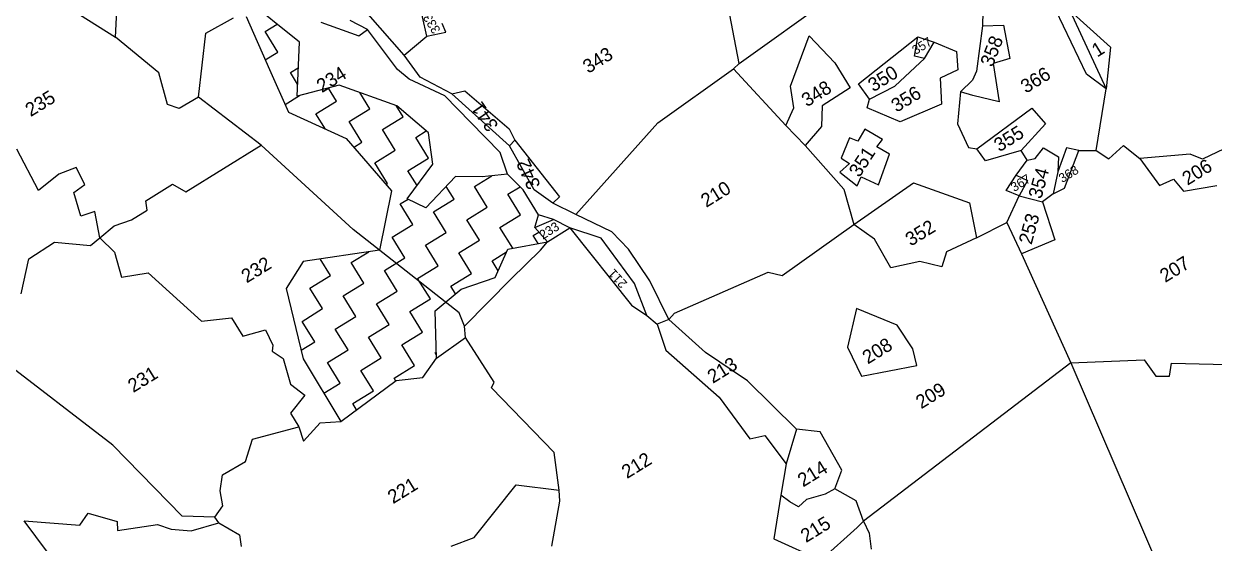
# Model space of a CAD drawing. Header units: metres. Extents: x 319724 to 326380, y 1825641 to 1831057.
# Drawn here: x 320631 to 322301, y 1828251 to 1828980 of the extents above; entities that cross this region are included whole.
import ezdxf

# ---------------------------------------------------------------- set-up
doc = ezdxf.new("R2010")
doc.units = ezdxf.units.M
doc.header["$MEASUREMENT"] = 0
for name, color, linetype in [('POLY_HATCH', 12, 'Continuous'), ('POLY_PARCEL', 6, 'Continuous'), ('POLY_WATER', 4, 'Continuous'), ('TEXT_PARCEL', 7, 'Continuous')]:
    doc.layers.add(name, color=color, linetype=linetype)
doc.styles.add('TEXT _PARCEL', font='', dxfattribs={"height": 0.18})
doc.styles.get('TEXT _PARCEL').set_extended_font_data('Kruti Dev 050')

msp = doc.modelspace()

# ---------------------------------------------------------------- linework, layer by layer
at = {"layer": 'POLY_HATCH'}
for p, q in [((321017.6, 1828954.2), (320939, 1829017.6)), ((320942.9, 1828990.4), (320975.7, 1828916)), ((321014.2, 1828878.5), (321017.6, 1828954.2)), ((320975.7, 1828916), (321002.1, 1828856.1)), ((321073.2, 1828893.9), (321014.2, 1828878.5)), ((321154.2, 1828865), (321073.2, 1828893.9)), ((321002.1, 1828856.1), (321082.9, 1828819.1)), ((321198.8, 1828826.9), (321154.2, 1828865)), ((321082.9, 1828819.1), (321146.7, 1828745.5)), ((321204.7, 1828783.2), (321198.8, 1828826.9)), ((321168.9, 1828734.7), (321204.7, 1828783.2)), ((321309.3, 1828769.2), (321273.7, 1828765.3)), ((321331.5, 1828747), (321309.3, 1828769.2)), ((321236.5, 1828765.9), (321195.1, 1828722)), ((321273.7, 1828765.3), (321236.5, 1828765.9)), ((321146.7, 1828745.5), (321130.1, 1828662.5)), ((321195.1, 1828722), (321168.9, 1828734.7)), ((321353.1, 1828712), (321331.5, 1828747)), ((321347.8, 1828694.1), (321353.1, 1828712)), ((321365.6, 1828674.4), (321347.8, 1828694.1)), ((321309.9, 1828664), (321365.6, 1828674.4)), ((321130.1, 1828662.5), (321022.8, 1828646.8)), ((321292.3, 1828624.3), (321309.9, 1828664)), ((321022.8, 1828646.8), (320999, 1828608.5)), ((321244.5, 1828607.9), (321292.3, 1828624.3)), ((320999, 1828608.5), (321022.9, 1828510.2)), ((321208, 1828577.5), (321244.5, 1828607.9)), ((321210, 1828510.9), (321208, 1828577.5)), ((321022.9, 1828510.2), (321075.7, 1828422.2)), ((321190.8, 1828484), (321210, 1828510.9)), ((321153.4, 1828479.4), (321190.8, 1828484)), ((321075.7, 1828422.2), (321153.4, 1828479.4))]:
    msp.add_line(p, q, dxfattribs=at)
at = {"layer": 'POLY_HATCH', "linetype": 'Continuous'}
for p, q in [((320969.5, 1828969.3), (320986.1, 1828979.6)), ((320987.3, 1828940.5), (320969.5, 1828969.3)), ((320969.7, 1828929.6), (320987.3, 1828940.5)), ((321005.1, 1828911.6), (321016, 1828918.3)), ((321015, 1828895.6), (321005.1, 1828911.6)), ((321069.7, 1828871.7), (321058.3, 1828890)), ((321116.4, 1828860.6), (321102.2, 1828883.6)), ((320997.4, 1828866.9), (321017.6, 1828879.4)), ((321040.8, 1828853.8), (321069.7, 1828871.7)), ((321054.1, 1828832.3), (321040.8, 1828853.8)), ((321087.5, 1828842.8), (321116.4, 1828860.6)), ((321163.1, 1828849.6), (321153.3, 1828865.4)), ((321105.3, 1828813.9), (321087.5, 1828842.8)), ((321134.2, 1828831.7), (321163.1, 1828849.6)), ((321152, 1828802.9), (321134.2, 1828831.7)), ((321180.9, 1828820.7), (321195.5, 1828829.7)), ((321198.7, 1828791.8), (321180.9, 1828820.7)), ((321093.6, 1828806.7), (321105.3, 1828813.9)), ((321123.1, 1828785.1), (321152, 1828802.9)), ((321141, 1828756.2), (321123.1, 1828785.1)), ((321169.8, 1828774), (321198.7, 1828791.8)), ((321182.6, 1828753.3), (321169.8, 1828774)), ((321263.2, 1828751.9), (321287.3, 1828766.8)), ((321138.7, 1828754.8), (321141, 1828756.2)), ((321234.4, 1828734.1), (321223.3, 1828752)), ((321281.1, 1828723), (321263.2, 1828751.9)), ((321309.9, 1828740.9), (321327.1, 1828751.4)), ((321158.8, 1828727.3), (321169.9, 1828734.2)), ((321205.5, 1828716.3), (321234.4, 1828734.1)), ((321327.8, 1828712), (321309.9, 1828740.9)), ((321176.6, 1828698.4), (321158.8, 1828727.3)), ((321252.2, 1828705.2), (321281.1, 1828723)), ((321223.3, 1828687.4), (321205.5, 1828716.3)), ((321270, 1828676.3), (321252.2, 1828705.2)), ((321298.9, 1828694.2), (321327.8, 1828712)), ((321147.7, 1828680.6), (321176.6, 1828698.4)), ((321194.4, 1828669.6), (321223.3, 1828687.4)), ((321316.7, 1828665.3), (321298.9, 1828694.2)), ((321345.6, 1828683.1), (321353.4, 1828687.9)), ((321352.5, 1828672), (321345.6, 1828683.1)), ((321165.6, 1828651.7), (321147.7, 1828680.6)), ((321212.3, 1828640.7), (321194.4, 1828669.6)), ((321241.1, 1828658.5), (321270, 1828676.3)), ((321061.1, 1828627.1), (321046.8, 1828650.3)), ((321090, 1828645), (321114.8, 1828660.3)), ((321136.7, 1828633.9), (321165.6, 1828651.7)), ((321259, 1828629.6), (321241.1, 1828658.5)), ((321287.8, 1828647.5), (321308.1, 1828660)), ((321107.8, 1828616.1), (321090, 1828645)), ((321154.5, 1828605), (321136.7, 1828633.9)), ((321183.4, 1828622.9), (321212.3, 1828640.7)), ((321296.4, 1828633.5), (321287.8, 1828647.5)), ((321032.2, 1828609.3), (321061.1, 1828627.1)), ((321201.2, 1828594), (321183.4, 1828622.9)), ((321230.1, 1828611.8), (321259, 1828629.6)), ((321050.1, 1828580.4), (321032.2, 1828609.3)), ((321078.9, 1828598.3), (321107.8, 1828616.1)), ((321125.6, 1828587.2), (321154.5, 1828605)), ((321236.6, 1828601.3), (321230.1, 1828611.8)), ((321003.4, 1828591.5), (321003, 1828592)), ((321003.2, 1828591.4), (321003.4, 1828591.5)), ((321096.8, 1828569.4), (321078.9, 1828598.3)), ((321143.5, 1828558.3), (321125.6, 1828587.2)), ((321172.3, 1828576.2), (321201.2, 1828594)), ((321021.2, 1828562.6), (321050.1, 1828580.4)), ((321067.9, 1828551.6), (321096.8, 1828569.4)), ((321190.2, 1828547.3), (321172.3, 1828576.2)), ((321039, 1828533.7), (321021.2, 1828562.6)), ((321085.7, 1828522.7), (321067.9, 1828551.6)), ((321114.6, 1828540.5), (321143.5, 1828558.3)), ((321020, 1828522), (321039, 1828533.7)), ((321132.4, 1828511.6), (321114.6, 1828540.5)), ((321161.3, 1828529.5), (321190.2, 1828547.3)), ((321056.9, 1828504.9), (321085.7, 1828522.7)), ((321179.1, 1828500.6), (321161.3, 1828529.5)), ((321208, 1828518.4), (321209.8, 1828519.5)), ((321209.9, 1828515.3), (321208, 1828518.4)), ((321074.7, 1828476), (321056.9, 1828504.9)), ((321103.6, 1828493.8), (321132.4, 1828511.6)), ((321150.3, 1828482.8), (321179.1, 1828500.6)), ((321121.4, 1828464.9), (321103.6, 1828493.8)), ((321152.7, 1828478.8), (321150.3, 1828482.8)), ((321051.9, 1828461.9), (321074.7, 1828476)), ((321092.5, 1828447.1), (321121.4, 1828464.9)), ((321097.8, 1828438.5), (321092.5, 1828447.1))]:
    msp.add_line(p, q, dxfattribs=at)
at = {"layer": 'POLY_PARCEL'}
for p, q in [((321634.5, 1828924.5), (321573, 1829245.8)), ((321634.5, 1828924.5), (321884.5, 1829103.9)), ((320662.4, 1829022.9), (320759.4, 1828961.3)), ((320759.4, 1828961.3), (320762.9, 1829024.7)), ((321196.5, 1828962.6), (321184, 1829017.3)), ((321977, 1829029.4), (321975.5, 1828977.3)), ((320886.4, 1828966.8), (320925, 1828988.4)), ((322098.4, 1828998.9), (322155.1, 1828947.4)), ((320876, 1828877.2), (320886.4, 1828966.8)), ((321047.4, 1828982.6), (321100.9, 1828963.3)), ((321100.9, 1828963.3), (321112.9, 1828971.9)), ((321196.5, 1828962.6), (321222.7, 1828968.3)), ((321222.7, 1828968.3), (321217.9, 1828980.7)), ((321975.5, 1828977.3), (321967.4, 1828913.8)), ((321975.5, 1828977.3), (322005.1, 1828978.2)), ((322005.1, 1828978.2), (322014.2, 1828931.3)), ((320820.3, 1828911.3), (320759.4, 1828961.3)), ((321164.6, 1828936), (321196.5, 1828962.6)), ((321706.2, 1828892.8), (321732.5, 1828963.2)), ((321732.5, 1828963.2), (321768.8, 1828925.4)), ((321801.7, 1828895.8), (321885, 1828961.8)), ((321880.1, 1828934.8), (321885, 1828961.8)), ((321885, 1828961.8), (321907.7, 1828954.3)), ((321894.3, 1828931.4), (321907.7, 1828954.3)), ((321907.7, 1828954.3), (321939.1, 1828941.1)), ((321894.3, 1828931.4), (321880.1, 1828934.8)), ((321939.1, 1828941.1), (321941.1, 1828915.6)), ((322155.1, 1828947.4), (322149.2, 1828888.9)), ((321520.5, 1828841.2), (321626.3, 1828916.8)), ((321626.3, 1828916.8), (321634.5, 1828924.5)), ((321626.3, 1828916.8), (321700, 1828837.3)), ((321768.8, 1828925.4), (321790.3, 1828890.5)), ((321852.6, 1828892.8), (321881.2, 1828919.1)), ((321881.2, 1828919.1), (321894.3, 1828931.4)), ((322014.2, 1828931.3), (321990.8, 1828924.6)), ((321990.8, 1828924.6), (321999.3, 1828870.5)), ((320832.6, 1828867.1), (320820.3, 1828911.3)), ((321941.1, 1828915.6), (321916.5, 1828903.8)), ((321916.5, 1828903.8), (321918.4, 1828867.2)), ((321961.7, 1828900.8), (321945, 1828884.5)), ((321967.4, 1828913.8), (321961.7, 1828900.8)), ((321231.3, 1828881.7), (321249.7, 1828886.2)), ((321249.7, 1828886.2), (321311.7, 1828832.6)), ((321711.3, 1828862.3), (321706.2, 1828892.8)), ((321790.3, 1828890.5), (321750.8, 1828865.2)), ((321817.4, 1828874.5), (321801.7, 1828895.8)), ((321817.4, 1828874.5), (321852.6, 1828892.8)), ((321945, 1828884.5), (321940.8, 1828839.7)), ((321962, 1828879.3), (321945, 1828884.5)), ((322135.1, 1828802.5), (322149.2, 1828888.9)), ((320849, 1828861.1), (320832.6, 1828867.1)), ((320876, 1828877.2), (320849, 1828861.1)), ((320963.7, 1828809.8), (320876, 1828877.2)), ((321813.9, 1828862.1), (321817.4, 1828874.5)), ((321918.4, 1828867.2), (321860.4, 1828842.6)), ((321999.3, 1828870.5), (321962, 1828879.3)), ((321700, 1828837.3), (321711.3, 1828862.3)), ((321750.8, 1828865.2), (321749.8, 1828836.2)), ((321860.4, 1828842.6), (321813.9, 1828862.1)), ((321967.7, 1828804.5), (322045.1, 1828861.8)), ((322045.1, 1828861.8), (322063.9, 1828839.8)), ((321405.5, 1828712.5), (321520.5, 1828841.2)), ((321700, 1828837.3), (321726.9, 1828809.2)), ((321749.8, 1828836.2), (321726.9, 1828809.2)), ((321940.8, 1828839.7), (321955.9, 1828806.7)), ((322063.9, 1828839.8), (322030, 1828802.5)), ((321311.7, 1828832.6), (321319.9, 1828817)), ((321319.9, 1828817), (321312.3, 1828808.7)), ((321319.9, 1828817), (321382.4, 1828737.5)), ((321789.1, 1828820), (321777.5, 1828791.4)), ((321800.7, 1828815.2), (321789.1, 1828820)), ((321810.6, 1828832.5), (321800.7, 1828815.2)), ((321835.3, 1828817.6), (321810.6, 1828832.5)), ((321827.7, 1828807.7), (321835.3, 1828817.6)), ((320651.7, 1828746.2), (320621.3, 1828804)), ((320858.3, 1828744.1), (320963.7, 1828809.8)), ((321093.1, 1828691.6), (320963.7, 1828809.8)), ((321726.9, 1828809.2), (321781, 1828748)), ((321845.4, 1828797.2), (321827.7, 1828807.7)), ((321955.9, 1828806.7), (321967.7, 1828804.5)), ((321979.7, 1828787.8), (321967.7, 1828804.5)), ((322030, 1828802.5), (321979.7, 1828787.8)), ((322038.6, 1828788.7), (322030, 1828802.5)), ((322049.5, 1828791.3), (322061.2, 1828806.1)), ((322061.2, 1828806.1), (322082.3, 1828793.4)), ((322093.4, 1828805.9), (322081.2, 1828772.6)), ((322090.7, 1828749.3), (322111, 1828802.1)), ((322111, 1828802.1), (322093.4, 1828805.9)), ((322111, 1828802.1), (322135.1, 1828802.5)), ((322135.1, 1828802.5), (322152.9, 1828790.5)), ((322152.9, 1828790.5), (322173.3, 1828809.3)), ((322173.3, 1828809.3), (322196.5, 1828791)), ((322314.8, 1828804.7), (322284.2, 1828790)), ((321789, 1828783.9), (321775.6, 1828772.1)), ((321777.5, 1828791.4), (321789, 1828783.9)), ((321829.8, 1828754), (321845.4, 1828797.2)), ((322022.9, 1828767.9), (322038.6, 1828788.7)), ((322038.6, 1828788.7), (322049.5, 1828791.3)), ((322082.3, 1828793.4), (322081.2, 1828772.6)), ((322267.1, 1828797.4), (322196.5, 1828791)), ((322196.5, 1828791), (322224, 1828753.1)), ((322284.2, 1828790), (322267.1, 1828797.4)), ((320680, 1828768.9), (320651.7, 1828746.2)), ((320704.4, 1828778.7), (320680, 1828768.9)), ((320716.7, 1828754.6), (320704.4, 1828778.7)), ((321775.6, 1828772.1), (321799.7, 1828752.6)), ((322009.1, 1828746.2), (322022.9, 1828767.9)), ((322022.9, 1828767.9), (322038.9, 1828760)), ((322081.2, 1828772.6), (322074.7, 1828741.5)), ((320701, 1828743.5), (320716.7, 1828754.6)), ((320802.2, 1828731.9), (320839.6, 1828755)), ((320839.6, 1828755), (320858.3, 1828744.1)), ((321795.3, 1828698.7), (321879.1, 1828756.8)), ((321799.7, 1828752.6), (321805.4, 1828765.6)), ((321805.4, 1828765.6), (321829.8, 1828754)), ((321879.1, 1828756.8), (321957.4, 1828729.1)), ((322038.9, 1828760), (322027.1, 1828738.5)), ((322224, 1828753.1), (322243.4, 1828762.3)), ((322243.4, 1828762.3), (322257.7, 1828745.1)), ((322257.7, 1828745.1), (322304.3, 1828753)), ((320711, 1828710.1), (320701, 1828743.5)), ((321382.4, 1828737.5), (321373, 1828728.2)), ((321781, 1828748), (321795.3, 1828698.7)), ((322027.1, 1828738.5), (322009.1, 1828746.2)), ((322009.8, 1828701.4), (322027.1, 1828738.5)), ((322027.1, 1828738.5), (322060, 1828730.3)), ((322074.7, 1828741.5), (322060, 1828730.3)), ((322074.7, 1828741.5), (322090.7, 1828749.3)), ((320730.6, 1828716.9), (320711, 1828710.1)), ((320737.5, 1828679.9), (320730.6, 1828716.9)), ((320781.9, 1828704.9), (320803.9, 1828718.5)), ((320803.9, 1828718.5), (320802.2, 1828731.9)), ((320803.9, 1828718.5), (320803.9, 1828718.5)), ((321957.4, 1828729.1), (321967.5, 1828679.8)), ((322060, 1828730.3), (322077, 1828676.9)), ((320757.9, 1828696.6), (320781.9, 1828704.9)), ((321347.8, 1828694.1), (321374.1, 1828705.7)), ((321967.5, 1828679.8), (322009.8, 1828701.4)), ((322009.8, 1828701.4), (322030.5, 1828657.4)), ((320737.5, 1828679.9), (320757.9, 1828696.6)), ((321241.6, 1828574.4), (321093.1, 1828691.6)), ((321365.6, 1828674.4), (321347.8, 1828694.1)), ((321365.6, 1828674.4), (321397, 1828693.8)), ((321397, 1828693.8), (321483.2, 1828585.2)), ((321694.9, 1828627), (321795.3, 1828698.7)), ((321824.4, 1828677.9), (321795.3, 1828698.7)), ((320638, 1828650.2), (320673.8, 1828673.6)), ((320673.8, 1828673.6), (320724.3, 1828669.1)), ((320724.3, 1828669.1), (320737.5, 1828679.9)), ((320737.5, 1828679.9), (320758.1, 1828659.8)), ((321355.8, 1828662.3), (321365.6, 1828674.4)), ((321847.2, 1828637.5), (321824.4, 1828677.9)), ((321967.5, 1828679.8), (321925.2, 1828660.1)), ((322077, 1828676.9), (322030.5, 1828657.4)), ((320627.2, 1828601.2), (320638, 1828650.2)), ((320758.1, 1828659.8), (320767.8, 1828624.8)), ((321314.7, 1828622.2), (321355.8, 1828662.3)), ((321925.2, 1828660.1), (321918.9, 1828639.1)), ((322030.5, 1828657.4), (322099.4, 1828504.3)), ((321887.6, 1828646.5), (321847.2, 1828637.5)), ((321918.9, 1828639.1), (321887.6, 1828646.5)), ((320767.8, 1828624.8), (320805.2, 1828630.7)), ((320805.2, 1828630.7), (320880.3, 1828562.7)), ((321249.2, 1828555.8), (321314.7, 1828622.2)), ((321543.6, 1828574.2), (321674.9, 1828631.8)), ((321674.9, 1828631.8), (321694.9, 1828627)), ((321483.2, 1828585.2), (321505, 1828570.8)), ((320880.3, 1828562.7), (320922.3, 1828567.5)), ((320922.3, 1828567.5), (320938.3, 1828541.7)), ((321249.2, 1828555.8), (321241.6, 1828574.4)), ((321505, 1828570.8), (321519.4, 1828558.7)), ((321535.5, 1828565), (321543.6, 1828574.2)), ((321798.8, 1828580.8), (321786.5, 1828526.2)), ((321856, 1828557.4), (321798.8, 1828580.8)), ((320938.3, 1828541.7), (320969.8, 1828550.6)), ((320969.8, 1828550.6), (320980.3, 1828529.3)), ((321250.3, 1828540), (321249.2, 1828555.8)), ((321535.5, 1828565), (321519.4, 1828558.7)), ((321519.4, 1828558.7), (321531.7, 1828522)), ((321587.3, 1828519.1), (321535.5, 1828565)), ((321877.8, 1828523.8), (321856, 1828557.4)), ((321210, 1828510.9), (321250.3, 1828540)), ((321290.7, 1828477.4), (321250.3, 1828540)), ((320980.3, 1828529.3), (320979.1, 1828520.6)), ((320979.1, 1828520.6), (320994.6, 1828510.4)), ((321531.7, 1828522), (321606.1, 1828456.3)), ((321645.9, 1828478.9), (321587.3, 1828519.1)), ((321786.5, 1828526.2), (321806, 1828485.9)), ((321883.5, 1828500.7), (321877.8, 1828523.8)), ((320756, 1828389), (320595.1, 1828512.3)), ((320994.6, 1828510.4), (321004.9, 1828474.5)), ((321190.8, 1828484), (321210, 1828510.9)), ((321806, 1828485.9), (321883.5, 1828500.7)), ((322099.4, 1828504.3), (321809, 1828282.2)), ((322099.4, 1828504.3), (322202.6, 1828508.8)), ((322099.4, 1828504.3), (322099.4, 1828504.3)), ((322099.4, 1828504.3), (322235.1, 1828189.5)), ((322202.6, 1828508.8), (322218.9, 1828485.8)), ((322238.1, 1828485.9), (322241, 1828503.7)), ((322241, 1828503.7), (322509.4, 1828497.2)), ((321153.4, 1828479.4), (321190.8, 1828484)), ((322218.9, 1828485.8), (322238.1, 1828485.9)), ((321004.9, 1828474.5), (321025, 1828459.1)), ((321075.7, 1828422.2), (321153.4, 1828479.4)), ((321287.1, 1828469.1), (321290.7, 1828477.4)), ((321375.1, 1828378.7), (321287.1, 1828469.1)), ((321714.6, 1828411.1), (321645.9, 1828478.9)), ((321025, 1828459.1), (321005, 1828433.6)), ((321606.1, 1828456.3), (321649.2, 1828397.8)), ((321005, 1828433.6), (321016.9, 1828414.7)), ((321023.5, 1828394.6), (321046.8, 1828420.4)), ((321046.8, 1828420.4), (321075.7, 1828422.2)), ((320951.5, 1828397.3), (321016.9, 1828414.7)), ((321016.9, 1828414.7), (321023.5, 1828394.6)), ((321649.2, 1828397.8), (321670.6, 1828402.4)), ((321670.6, 1828402.4), (321700.3, 1828362.7)), ((321714.6, 1828411.1), (321700.3, 1828362.7)), ((321748, 1828407.5), (321714.6, 1828411.1)), ((321778.6, 1828353.7), (321748, 1828407.5)), ((320853.3, 1828289.2), (320756, 1828389)), ((320942, 1828366.1), (320951.5, 1828397.3)), ((320909.7, 1828347.3), (320942, 1828366.1)), ((321381.9, 1828325.5), (321375.1, 1828378.7)), ((321700.3, 1828362.7), (321692.7, 1828318.9)), ((321768.7, 1828327.7), (321778.6, 1828353.7)), ((320906.5, 1828324.6), (320909.7, 1828347.3)), ((321262.5, 1828259.2), (321321.7, 1828333.4)), ((321321.7, 1828333.4), (321381.9, 1828325.5)), ((320910.1, 1828303.8), (320906.5, 1828324.6)), ((321382.6, 1828310.4), (321381.9, 1828325.5)), ((321692.7, 1828318.9), (321683, 1828257.5)), ((321705.5, 1828309.4), (321692.7, 1828318.9)), ((321755.1, 1828320.2), (321728.7, 1828312.5)), ((321768.7, 1828327.7), (321755.1, 1828320.2)), ((321798.3, 1828310.5), (321768.7, 1828327.7)), ((320898.9, 1828287.6), (320910.1, 1828303.8)), ((321371.5, 1828246.9), (321382.6, 1828310.4)), ((321717.7, 1828302.3), (321705.5, 1828309.4)), ((321728.7, 1828312.5), (321717.7, 1828302.3)), ((321809, 1828282.2), (321798.3, 1828310.5)), ((320680.7, 1828216.5), (320631.6, 1828282.9)), ((320631.6, 1828282.9), (320709.3, 1828276.7)), ((320709.3, 1828276.7), (320721, 1828293.2)), ((320721, 1828293.2), (320761.8, 1828281.6)), ((320898.9, 1828287.6), (320853.3, 1828289.2)), ((320904.6, 1828280), (320898.9, 1828287.6)), ((321799.9, 1828273.1), (321809, 1828282.2)), ((321809, 1828282.2), (321816.8, 1828265.4)), ((321809, 1828282.2), (321809, 1828282.2)), ((320761.8, 1828281.6), (320762.4, 1828269.3)), ((320762.4, 1828269.3), (320818.5, 1828277.5)), ((320818.5, 1828277.5), (320837.6, 1828270.8)), ((320837.6, 1828270.8), (320865.6, 1828268.5)), ((320865.6, 1828268.5), (320904.6, 1828280)), ((320904.6, 1828280), (320933.7, 1828263)), ((321749.1, 1828227.7), (321799.9, 1828273.1)), ((320933.7, 1828263), (320935.7, 1828246.6)), ((321230.5, 1828246.9), (321262.5, 1828259.2)), ((321683, 1828257.5), (321749.1, 1828227.7)), ((321816.8, 1828265.4), (321819.5, 1828242.8))]:
    msp.add_line(p, q, dxfattribs=at)
at = {"layer": 'POLY_WATER'}
for p, q in [((321164.6, 1828936), (321097.3, 1829012.6)), ((321112.9, 1828971.9), (321088.6, 1828984.8)), ((322121.6, 1828909.5), (322078.7, 1828999.3)), ((322098.4, 1828998.9), (322149.2, 1828888.9)), ((321154.9, 1828916), (321112.9, 1828971.9)), ((321187.1, 1828905.1), (321164.6, 1828936)), ((321171.6, 1828902.6), (321154.9, 1828916)), ((321221.7, 1828879.2), (321171.6, 1828902.6)), ((321231.3, 1828881.7), (321187.1, 1828905.1)), ((322149.2, 1828888.9), (322121.6, 1828909.5)), ((321257.3, 1828842.3), (321221.7, 1828879.2)), ((321312.3, 1828808.7), (321231.3, 1828881.7)), ((321299.1, 1828799.4), (321257.3, 1828842.3)), ((321346.7, 1828747.3), (321312.3, 1828808.7)), ((321309.3, 1828769.2), (321299.1, 1828799.4)), ((321331.5, 1828747), (321309.3, 1828769.2)), ((321353.1, 1828712), (321331.5, 1828747)), ((321373, 1828728.2), (321346.7, 1828747.3)), ((321405.5, 1828712.5), (321373, 1828728.2)), ((321374.1, 1828705.7), (321353.1, 1828712)), ((321397, 1828693.8), (321374.1, 1828705.7)), ((321455.9, 1828688), (321405.5, 1828712.5)), ((321440.6, 1828679.2), (321397, 1828693.8)), ((321479.1, 1828663.8), (321455.9, 1828688)), ((321487.8, 1828615.5), (321440.6, 1828679.2)), ((321509.1, 1828619.6), (321479.1, 1828663.8)), ((321535.5, 1828565), (321509.1, 1828619.6)), ((321505, 1828570.8), (321487.8, 1828615.5))]:
    msp.add_line(p, q, dxfattribs=at)

# ---------------------------------------------------------------- texts
at = {"layer": 'TEXT_PARCEL', "style": 'TEXT _PARCEL'}
for s, height, rotation, p in [('333', 12.82, 121.6905, (321216.1, 1828971.3)), ('357', 12.82, 31.6905, (321881.9, 1828936.3)), ('358', 19.24, 68.9623, (321989.8, 1828918.4)), ('1', 19.2, 31.6905, (322136.6, 1828932.7)), ('343', 19.24, 31.6905, (321422.7, 1828909.8)), ('234', 19.24, 31.6905, (321049.1, 1828882.7)), ('350', 19.24, 31.6905, (321822.7, 1828883.9)), ('366', 19.24, 31.6905, (322036.7, 1828881.9)), ('235', 19.24, 31.6905, (320640.6, 1828849.1)), ('348', 19.24, 31.6905, (321729.4, 1828862.8)), ('356', 19.24, 31.6905, (321855.2, 1828855.2)), ('341', 19.24, 124.925, (321297.6, 1828837.5)), ('355', 19.24, 31.6905, (321999.3, 1828799.7)), ('351', 19.24, 57.0109, (321803, 1828763.5)), ('342', 19.24, 114.4099, (321356.3, 1828753.3)), ('206', 19.24, 31.6905, (322263.3, 1828752.8)), ('367', 12.82, 31.6905, (322020.3, 1828743.9)), ('354', 19.24, 74.5362, (322058.1, 1828733.4)), ('368', 12.82, 31.6905, (322087.6, 1828756.5)), ('210', 19.24, 31.6905, (321588.2, 1828721.7)), ('233', 12.82, 31.6905, (321359.1, 1828677.1)), ('352', 19.24, 31.6905, (321875.1, 1828667.4)), ('253', 19.24, 74.5362, (322044.5, 1828669.4)), ('232', 19.24, 31.6905, (320943.6, 1828615.7)), ('207', 19.24, 31.6905, (322232, 1828616.4)), ('211', 12.82, 133.0126, (321478.3, 1828616.4)), ('208', 19.24, 31.6905, (321814.8, 1828501.9)), ('213', 19.24, 31.6905, (321597.4, 1828474.8)), ('231', 19.24, 31.6905, (320784.4, 1828461.9)), ('209', 19.24, 31.6905, (321889.7, 1828439.1)), ('212', 19.24, 31.6905, (321477.1, 1828341.2)), ('214', 19.24, 31.6905, (321724, 1828329.4)), ('221', 19.24, 31.6905, (321148.9, 1828305.9)), ('215', 19.24, 31.6905, (321728.2, 1828251.4))]:
    msp.add_text(s, height=height, rotation=rotation, dxfattribs=at).set_placement(p)

doc.saveas('drawing.dxf')
